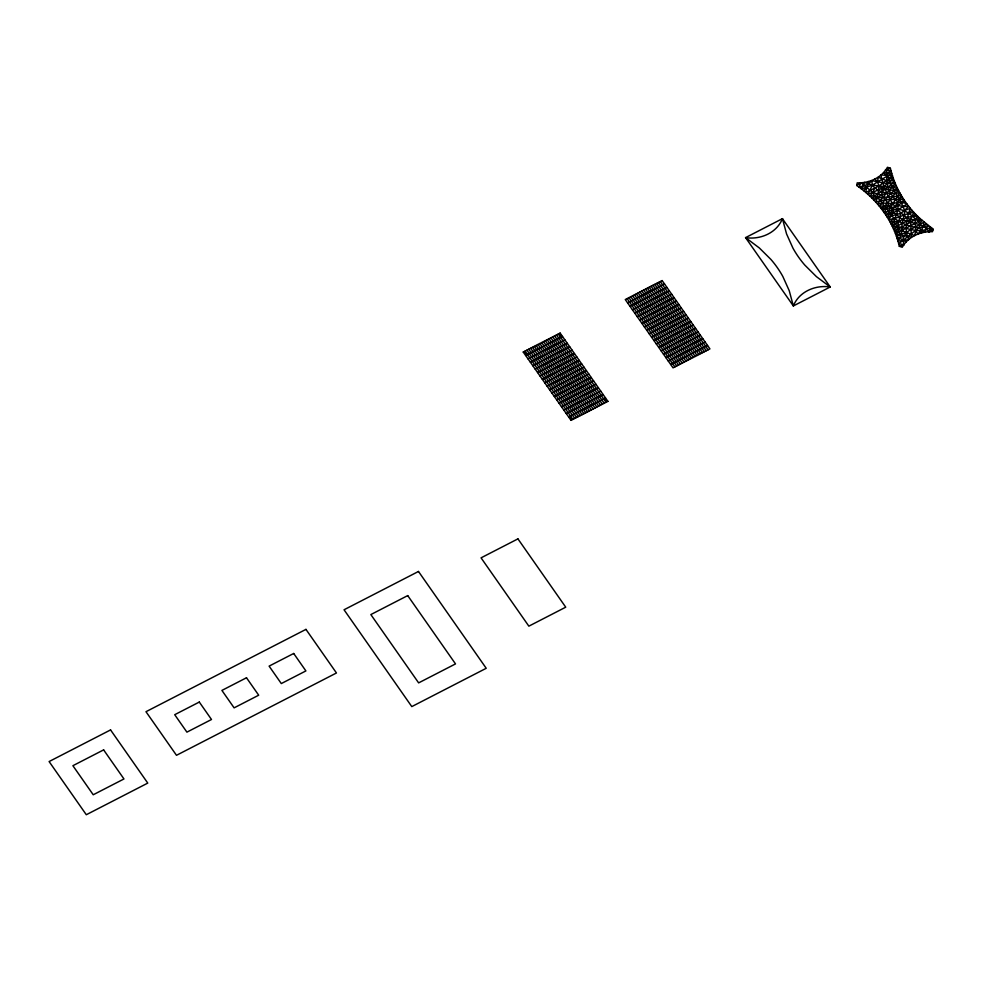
<?xml version="1.0" encoding="UTF-8"?>
<svg xmlns="http://www.w3.org/2000/svg" width="982" height="982" viewBox="0 0 982 982"><rect width="100%" height="100%" fill="white"/><g stroke="black" fill="none" stroke-linecap="round" stroke-linejoin="round"><path stroke-width="1.47" d="M885.801 214.911L893.166 212.971L896.566 213.99C904.422 225.823 921.644 219.759 928.862 231.887L930.605 227.308C917.9 235.496 905.416 225.725 892.368 226.461C899.291 220.422 908.264 215.34 917.74 216.359L915.114 219.6L915.764 231.114L914.672 235.606L897.965 229.174L893.436 228.867L901.82 223.405L910.449 219.514L915.114 219.6L919.717 218.311L932.863 228.99L932.519 231.678C920.576 231.236 908.289 236.625 902.237 247.255L899.316 246.298C893.73 221.441 877.564 199.886 856.795 185.512L857.176 182.861C869.119 183.29 881.406 177.902 887.458 167.271L890.367 168.229C894.798 187.402 905.306 204.968 919.717 218.311L918.244 221.38L914.917 223.577L895.437 233.741L911.394 237.288L910.449 219.514L913.898 212.394C905.171 213.376 897.683 218.9 888.612 219.44L893.166 212.971L906.975 204.023C897.953 199.395 889.385 204.87 882.72 210.516M915.764 231.114L917.949 233.912L921.337 230.242L923.338 226.155L923.902 222.042C916.587 227.382 904.152 229.948 902.875 240.295L904.177 244.592L898.653 243.757L919.115 227.75L919.974 224.129L918.244 221.38C911.149 215.119 904.041 207.153 893.117 210.038L888.673 205.717L879.381 206.245L890.723 193.479L897.327 188.065L872.384 185.107L864.491 182.419L861.398 188.925L872.384 185.107L891.717 173.323L883.567 172.599L889.152 178.123C892.307 190.115 900.457 199.186 904.655 210.455C904.815 217.427 900.285 223.638 902.483 230.672L900.396 234.33L900.212 237.816L897.978 241.216L908.755 239.608C903.992 229.813 906.742 218.127 910.314 208.282L904.655 210.455L900.715 213.303L887.274 217.145C892.294 210.123 898.088 203.507 901.071 195.087L896.922 196.326L871.955 198.168C878.853 191.846 888.735 189.084 894.246 180.786L886.304 180.541L878.301 177.239L877.417 182.051L879.111 185.954L881.971 188.384L889.262 190.066L898.53 190.422C891.779 195.443 888.857 204.33 881.112 208.344C889.176 208.871 899.647 207.398 903.894 199.616C894.737 199.309 884.598 198.953 875.797 202.132L877.343 197.787L879.111 185.954L892.515 175.827L880.928 174.919C884.684 192.754 893.497 210.627 910.449 219.514M887.519 172.918L885.519 169.935L891.042 170.77L887.519 172.918C884.696 183.094 889.962 195.406 897.965 202.083L897.953 209.952L894.05 221.281L891.165 224.105L895.265 224.08L897.536 226.179L898.567 231.912L900.396 234.33L906.312 232.636M871.746 180.614L872.384 185.107C878.522 193.319 890.244 194.399 899.733 192.791L892.957 203.569L882.597 203.053L877.65 204.146C882.572 196.425 889.766 190.594 895.191 183.253L887.335 183.659L871.746 180.614L868.174 184.285L866.505 187.66L865.793 192.484L879.111 185.954M900.715 213.303L897.536 226.179M873.931 200.107L881.296 195.025L882.523 191.662L881.971 188.384L893.313 178.331L889.152 178.123M919.115 227.75L921.337 230.242L925.204 232.108L926.014 228.806L928.297 225.615L919.115 227.75C907.712 226.67 896.934 221.858 889.262 213.597L888.624 210.799C883.223 206.306 880.928 198.916 874.287 195.553L872.838 192.497L860.833 182.64L859.09 187.218L868.174 184.285L868.113 181.51M874.287 195.553L869.978 196.216L872.838 192.497L874.618 188.053M889.262 213.597L884.328 212.677L886.022 208.65M919.974 224.129L921.803 220.177L918.244 221.38M892.957 203.569L888.624 210.799L884.328 212.677M872.384 185.107L867.892 194.35L881.971 188.384M931.746 228.168L928.862 231.887L932.704 230.34M904.655 210.455L908.571 206.183L902.839 206.576L898.37 205.447M863.595 190.704L866.505 187.66M923.338 226.155L926.1 223.822M908.853 212.873L912.045 210.381M894.946 217.881L889.962 221.748L898.64 221.466M856.795 185.512L860.833 182.64M915.114 219.6L894.504 231.286L898.567 231.912M912.548 216.224L915.764 214.42M932.802 229.678L928.862 231.887L932.323 228.597L932.802 229.678L932.753 228.916M523.246 352.047L560.121 333.07L607.919 401.38L571.033 420.357L523.246 352.047L527.481 354.514M525.628 355.459L562.514 336.482M627.645 302.959L664.532 283.982M528.021 358.872L564.895 339.895M630.039 306.372L666.913 287.395M530.415 362.297L567.289 343.319M632.433 309.796L669.307 290.819M532.809 365.709L569.683 346.732M634.814 313.209L671.7 294.232M535.19 369.122L572.076 350.144M637.208 316.621L674.082 297.644M537.584 372.534L574.458 353.557M639.601 320.034L676.475 301.057M539.977 375.959L576.851 356.982M641.983 323.459L678.869 304.481M542.359 379.371L579.245 360.394M644.376 326.871L681.25 307.894M544.752 382.784L581.626 363.806M646.77 330.283L683.644 311.306M547.146 386.196L584.02 367.219M649.151 333.708L686.037 314.719M549.527 389.621L586.414 370.644M651.545 337.121L688.419 318.143M551.921 393.033L588.795 374.056M653.938 340.533L690.812 321.556M554.314 396.446L591.189 377.469M656.32 343.945L693.206 324.968M556.696 399.87L593.582 380.881M658.713 347.37L695.587 328.393M559.089 403.283L595.964 384.306M661.107 350.783L697.981 331.806M561.483 406.695L598.357 387.718M663.488 354.195L700.375 335.218M563.864 410.108L600.751 391.131M665.882 357.608L702.756 338.63M566.258 413.532L603.132 394.555M668.276 361.032L705.15 342.055M568.652 416.945L605.526 397.968M670.669 364.445L707.543 345.468M903.796 236.061L897.18 238.712M900.396 234.33L896.382 236.208L906.128 241.928M899.316 198.83L902.421 197.382M872.838 192.497L881.296 195.025L886.034 193.184M892.748 186.948L896.259 185.659M885.519 169.935L890.367 168.229M899.316 246.298L904.177 244.592M901.893 202.722L905.367 201.85M888.624 210.799L893.117 210.038L893.166 212.971M603.685 398.913L607.919 401.38M881.296 195.025L887.826 202.881L888.673 205.717M875.023 178.92L877.417 182.051M660.297 281.515L708.083 349.825M658.443 282.46L706.242 350.783M656.602 283.417L704.401 351.728M654.761 284.363L702.56 352.673M652.92 285.308L700.706 353.63M651.078 286.265L698.865 354.576M649.225 287.21L697.024 355.521M647.384 288.156L695.182 356.478M645.542 289.113L693.341 357.423M643.701 290.058L691.488 358.369M641.86 291.003L689.646 359.314M640.006 291.949L687.805 360.271M638.165 292.906L685.964 361.216M636.324 293.851L684.11 362.162M634.482 294.796L682.269 363.119M632.629 295.754L680.428 364.064M630.788 296.699L678.587 365.009M628.946 297.644L676.745 365.967M627.105 298.602L674.892 366.912M558.279 334.015L606.066 402.325M556.438 334.96L604.225 403.283M554.585 335.918L602.383 404.228M552.743 336.863L600.542 405.173M550.902 337.808L598.701 406.131M549.061 338.765L596.847 407.076M547.22 339.711L595.006 408.021M545.366 340.656L593.165 408.978M543.525 341.601L591.324 409.924M541.683 342.558L589.482 410.869M539.842 343.504L587.629 411.814M538.001 344.449L585.788 412.771M536.147 345.406L583.946 413.717M534.306 346.351L582.105 414.662M532.465 347.297L580.252 415.619M530.624 348.254L578.41 416.564M528.77 349.199L576.569 417.51M526.929 350.144L574.728 418.467M525.088 351.09L572.887 419.412M894.05 221.281L895.265 224.08M560.121 333.07L560.673 337.427M570.493 416L571.033 420.357M921.337 230.242L921.582 233.016M782.433 218.655C776.688 233.09 760.289 239.89 745.559 237.632L793.346 305.954L830.232 286.977L782.433 218.655L745.559 237.632L759.344 247.967L770.907 259.432A166.952 124.272 -17.1 0 1 782.85 276.507L789.221 290.66L793.346 305.954C799.09 291.531 815.49 284.719 830.232 286.977L816.435 276.654L804.884 265.177A166.952 124.272 -17.1 0 1 792.928 248.102L786.57 233.949L782.433 218.655M662.138 280.57L625.264 299.547L673.051 367.857L709.925 348.88L662.138 280.57M110.561 729.921L49.1 761.553L86.306 814.729L147.766 783.096L110.561 729.921M305.954 629.376L145.974 711.704L176.49 755.305L336.458 672.977L305.954 629.376M418.479 571.463L344.044 609.773L411.789 706.598L486.225 668.288L418.479 571.463M103.626 749.88L72.901 765.702L93.229 794.769L123.965 778.959L103.626 749.88M199.297 702.056L174.71 714.7L186.911 732.142L211.498 719.499L199.297 702.056M246.494 677.764L221.907 690.42L234.109 707.862L258.696 695.207L246.494 677.764M293.692 653.472L269.105 666.127L281.306 683.57L305.893 670.915L293.692 653.472M407.714 595.595L370.84 614.572L418.639 682.883L455.513 663.906L407.714 595.595M517.931 538.873L481.057 557.85L528.856 626.16L565.73 607.183L517.931 538.873"/></g></svg>
